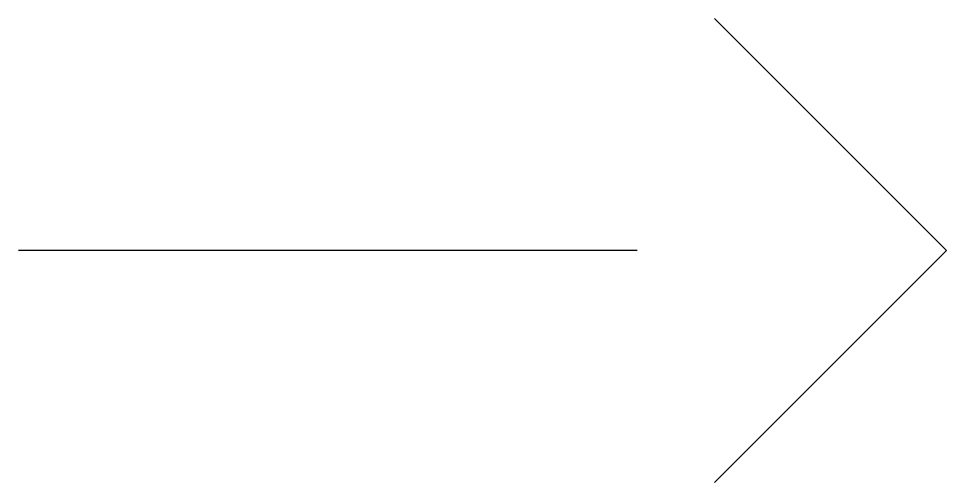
# Model space of a CAD drawing. Extents: x 2.8 to 13.4, y -2.8 to 2.5.
import ezdxf

# ---------------------------------------------------------------- set-up
doc = ezdxf.new("R2010")
doc.units = 0
doc.layers.add('DEFAULT_255_2_778', color=255, linetype='CONTINUOUS')

msp = doc.modelspace()

# ---------------------------------------------------------------- linework, layer by layer
at = {"layer": 'DEFAULT_255_2_778'}
for p, q in [((10.716, 2.514), (13.362, -0.132)), ((9.833, -0.132), (2.778, -0.132)), ((13.362, -0.132), (10.716, -2.778))]:
    msp.add_line(p, q, dxfattribs=at)

doc.saveas('drawing.dxf')
